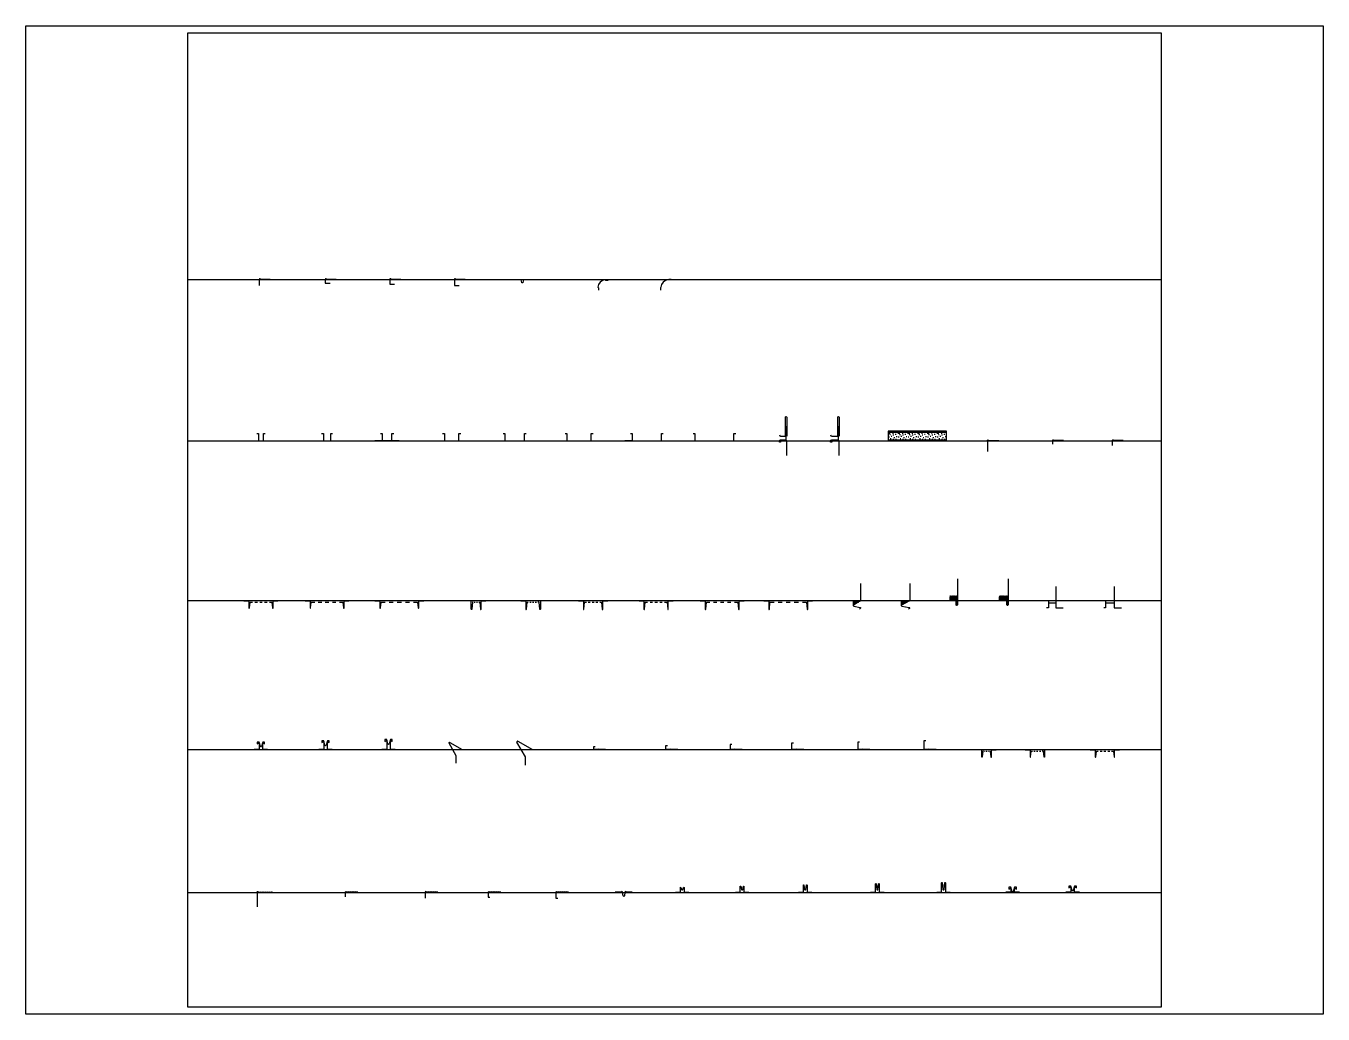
# Paper-space layout 'Layout1' of a CAD drawing. Header units: inches. Extents: x 1.05 to 9.45, y 0.8 to 7.2.
# The model-space entities are those that its viewports show. They can reach past a viewport. Long polylines and large blocks are cut down to what shows.
import ezdxf

# ---------------------------------------------------------------- set-up
doc = ezdxf.new("R2010")
doc.units = ezdxf.units.IN
doc.header["$MEASUREMENT"] = 0
for name, color, linetype in [('FINE', 70, 'Continuous'), ('HATCH', 5, 'Continuous'), ('THIN', 151, 'Continuous')]:
    doc.layers.add(name, color=color, linetype=linetype)

# ---------------------------------------------------------------- blocks, each defined once
blk = doc.blocks.new('AecDtl_9215C1')
at = {"layer": 'THIN'}
blk.add_lwpolyline([(-0.03, -1.47), (-0.06, -1.47), (-0.03, -1.37), (-0.06, -1.37), (-0.03, -1.18), (-0.06, -1.18), (-0.03, -0.99), (-0.06, -0.99), (-0.03, -0.81), (-0.06, -0.81), (-0.03, -0.62), (-0.06, -0.62), (-0.03, -0.43), (-0.06, -0.43), (-0.03, -0.24), (-0.06, -0.24), (-0.04, -0.08, 0.271062), (-0.05, -0.03), (-0.08, -0.01, -0.414214), (-0.08, 0.08), (-0.08, 0.08, -0.414214), (0.01, 0.08), (0.03, 0.05, 0.271062), (0.08, 0.04), (0.24, 0.06), (0.24, 0.03), (0.43, 0.06), (0.43, 0.03), (0.62, 0.06), (0.62, 0.03), (0.81, 0.06), (0.81, 0.03), (0.99, 0.06), (0.99, 0.03), (1.18, 0.06), (1.18, 0.03), (1.37, 0.06), (1.37, 0.03), (1.47, 0.06), (1.47, 0.03)], format="xyb", dxfattribs=at)
blk = doc.blocks.new('AecDtl_9215D1')
at = {"layer": 'THIN'}
blk.add_lwpolyline([(1.22, 0.03), (1.22, 0.06), (1.03, 0.03), (1.03, 0.06), (0.84, 0.03), (0.84, 0.06), (0.66, 0.03), (0.66, 0.06), (0.47, 0.03), (0.47, 0.06), (0.28, 0.03), (0.28, 0.06), (0.09, 0.03, 1), (-0.03, 0.03), (-0.03, -0.46)], format="xyb", dxfattribs=at)
blk = doc.blocks.new('AecDtl_9215D2')
at = {"layer": 'THIN'}
blk.add_lwpolyline([(1.22, 0.03), (1.22, 0.06), (1.03, 0.03), (1.03, 0.06), (0.84, 0.03), (0.84, 0.06), (0.66, 0.03), (0.66, 0.06), (0.47, 0.03), (0.47, 0.06), (0.28, 0.03), (0.28, 0.06), (0.09, 0.03, 1), (-0.03, 0.03), (-0.03, -0.59)], format="xyb", dxfattribs=at)
blk = doc.blocks.new('AecDtl_9215E1')
at = {"layer": 'THIN'}
blk.add_lwpolyline([(1.21875, 0.03125), (1.21875, 0.0625), (1.03125, 0.03125), (1.03125, 0.0625), (0.84375, 0.03125), (0.84375, 0.0625), (0.65625, 0.03125), (0.65625, 0.0625), (0.46875, 0.03125), (0.46875, 0.0625), (0.28125, 0.03125), (0.28125, 0.0625), (0.09375, 0.03125, 1), (-0.03125, 0.03125), (-0.03125, -0.46875), (0.15625, -0.46875)], format="xyb", dxfattribs=at)
blk = doc.blocks.new('AecDtl_9215E2')
at = {"layer": 'THIN'}
blk.add_lwpolyline([(1.21875, 0.03125), (1.21875, 0.0625), (1.03125, 0.03125), (1.03125, 0.0625), (0.84375, 0.03125), (0.84375, 0.0625), (0.65625, 0.03125), (0.65625, 0.0625), (0.46875, 0.03125), (0.46875, 0.0625), (0.28125, 0.03125), (0.28125, 0.0625), (0.09375, 0.03125, 1), (-0.03125, 0.03125), (-0.03125, -0.59375), (0.15625, -0.59375)], format="xyb", dxfattribs=at)
blk = doc.blocks.new('AecDtl_9215F1')
at = {"layer": 'THIN'}
blk.add_lwpolyline([(0.88, 0.03), (0.25, 0.03, 1), (0.12, 0.03), (0.06, -0.36, -0.754301), (-0.06, -0.36), (-0.12, 0.03, 1), (-0.25, 0.03), (-0.88, 0.03)], format="xyb", dxfattribs=at)
blk = doc.blocks.new('AecDtl_9217C1')
at = {"layer": 'THIN'}
blk.add_lwpolyline([(-0.69, 0.03), (-0.19, 0.03), (-0.19, 0.5, -0.839874), (-0.13, 0.51), (-0.06, 0.32, 0.701562), (0.06, 0.32), (0.13, 0.51, -0.839874), (0.19, 0.5), (0.19, 0.03), (0.69, 0.03)], format="xyb", dxfattribs=at)
blk = doc.blocks.new('AecDtl_9217C2')
at = {"layer": 'THIN'}
blk.add_lwpolyline([(-0.69, 0.03), (-0.19, 0.03), (-0.19, 0.62, -0.839874), (-0.13, 0.64), (-0.06, 0.32, 0.701562), (0.06, 0.32), (0.13, 0.64, -0.839874), (0.19, 0.62), (0.19, 0.03), (0.69, 0.03)], format="xyb", dxfattribs=at)
blk = doc.blocks.new('AecDtl_9217C3')
at = {"layer": 'THIN'}
blk.add_lwpolyline([(-0.69, 0.03), (-0.19, 0.03), (-0.19, 0.75, -0.839874), (-0.13, 0.76), (-0.06, 0.32, 0.701562), (0.06, 0.32), (0.13, 0.76, -0.839874), (0.19, 0.75), (0.19, 0.03), (0.69, 0.03)], format="xyb", dxfattribs=at)
blk = doc.blocks.new('AecDtl_9217C4')
at = {"layer": 'THIN'}
blk.add_lwpolyline([(-0.69, 0.03), (-0.19, 0.03), (-0.19, 0.88, -0.839874), (-0.13, 0.89), (-0.06, 0.32, 0.701562), (0.06, 0.32), (0.13, 0.89, -0.839874), (0.19, 0.88), (0.19, 0.03), (0.69, 0.03)], format="xyb", dxfattribs=at)
blk = doc.blocks.new('AecDtl_9217C5')
at = {"layer": 'THIN'}
blk.add_lwpolyline([(-0.69, 0.03), (-0.19, 0.03), (-0.19, 1, -0.839874), (-0.13, 1.01), (-0.06, 0.32, 0.701562), (0.06, 0.32), (0.13, 1.01, -0.839874), (0.19, 1), (0.19, 0.03), (0.69, 0.03)], format="xyb", dxfattribs=at)
blk = doc.blocks.new('AecDtl_9217D1')
at = {"layer": 'THIN'}
blk.add_lwpolyline([(0.69, 0.03), (0.19, 0.03), (0.19, 0.47), (0.38, 0.34), (0.38, 0.53), (0.19, 0.53), (0.06, 0.08, -0.758306), (-0.06, 0.08), (-0.19, 0.53), (-0.38, 0.53), (-0.38, 0.34), (-0.19, 0.47), (-0.19, 0.03), (-0.69, 0.03)], format="xyb", dxfattribs=at)
blk = doc.blocks.new('AecDtl_9217D2')
at = {"layer": 'THIN'}
blk.add_lwpolyline([(0.69, 0.03), (0.19, 0.03), (0.19, 0.59), (0.38, 0.47), (0.38, 0.66), (0.19, 0.66), (0.06, 0.2, -0.758306), (-0.06, 0.2), (-0.19, 0.66), (-0.38, 0.66), (-0.38, 0.47), (-0.19, 0.59), (-0.19, 0.03), (-0.69, 0.03)], format="xyb", dxfattribs=at)
blk = doc.blocks.new('AecDtl_9217D3')
at = {"layer": 'THIN'}
blk.add_lwpolyline([(0.69, 0.03), (0.19, 0.03), (0.19, 0.72), (0.38, 0.59), (0.38, 0.78), (0.19, 0.78), (0.06, 0.33, -0.758306), (-0.06, 0.33), (-0.19, 0.78), (-0.38, 0.78), (-0.38, 0.59), (-0.19, 0.72), (-0.19, 0.03), (-0.69, 0.03)], format="xyb", dxfattribs=at)
blk = doc.blocks.new('AecDtl_9217D4')
at = {"layer": 'THIN'}
blk.add_lwpolyline([(0.69, 0.03), (0.19, 0.03), (0.19, 0.84), (0.38, 0.72), (0.38, 0.91), (0.19, 0.91), (0.06, 0.45, -0.758306), (-0.06, 0.45), (-0.19, 0.91), (-0.38, 0.91), (-0.38, 0.72), (-0.19, 0.84), (-0.19, 0.03), (-0.69, 0.03)], format="xyb", dxfattribs=at)
blk = doc.blocks.new('AecDtl_9217D5')
at = {"layer": 'THIN'}
blk.add_lwpolyline([(0.69, 0.03), (0.19, 0.03), (0.19, 0.97), (0.38, 0.84), (0.38, 1.03), (0.19, 1.03), (0.06, 0.58, -0.758306), (-0.06, 0.58), (-0.19, 1.03), (-0.38, 1.03), (-0.38, 0.84), (-0.19, 0.97), (-0.19, 0.03), (-0.69, 0.03)], format="xyb", dxfattribs=at)
blk = doc.blocks.new('AecDtl_9217E1')
at = {"layer": 'THIN'}
for p, q in [((0, -0.62), (-0.74, 0.66)), ((0, -1.38), (0, -0.62))]:
    blk.add_line(p, q, dxfattribs=at)
blk.add_lwpolyline([(-0.66, 0.74), (0.62, 0), (1.38, 0)], dxfattribs=at)
blk.add_arc((-0.69, 0.69), 0.0625, 59.9364, 210.0635, dxfattribs=at)
blk = doc.blocks.new('AecDtl_9217E2')
at = {"layer": 'THIN'}
for p, q in [((0, -0.73), (-0.87, 0.77)), ((0, -1.6), (0, -0.73))]:
    blk.add_line(p, q, dxfattribs=at)
blk.add_lwpolyline([(-0.77, 0.87), (0.73, 0), (1.6, 0)], dxfattribs=at)
blk.add_arc((-0.8, 0.8), 0.0729, 59.9364, 210.0635, dxfattribs=at)
blk = doc.blocks.new('AecDtl_9217F1')
at = {"layer": 'THIN'}
blk.add_lwpolyline([(0.21875, 0.28125), (0.03125, 0.28125), (0.03125, 0.03125), (0.53125, 0.09375), (1.28125, 0.03125)], dxfattribs=at)
blk = doc.blocks.new('AecDtl_9217F2')
at = {"layer": 'THIN'}
blk.add_lwpolyline([(0.21875, 0.40625), (0.03125, 0.40625), (0.03125, 0.03125), (0.53125, 0.09375), (1.28125, 0.03125)], dxfattribs=at)
blk = doc.blocks.new('AecDtl_9217F3')
at = {"layer": 'THIN'}
blk.add_lwpolyline([(0.21875, 0.53125), (0.03125, 0.53125), (0.03125, 0.03125), (0.53125, 0.09375), (1.28125, 0.03125)], dxfattribs=at)
blk = doc.blocks.new('AecDtl_9217F4')
at = {"layer": 'THIN'}
blk.add_lwpolyline([(0.21875, 0.65625), (0.03125, 0.65625), (0.03125, 0.03125), (0.53125, 0.09375), (1.28125, 0.03125)], dxfattribs=at)
blk = doc.blocks.new('AecDtl_9217F5')
at = {"layer": 'THIN'}
blk.add_lwpolyline([(0.21875, 0.78125), (0.03125, 0.78125), (0.03125, 0.03125), (0.53125, 0.09375), (1.28125, 0.03125)], dxfattribs=at)
blk = doc.blocks.new('AecDtl_9217F6')
at = {"layer": 'THIN'}
blk.add_lwpolyline([(0.21875, 0.90625), (0.03125, 0.90625), (0.03125, 0.03125), (0.53125, 0.09375), (1.28125, 0.03125)], dxfattribs=at)
blk = doc.blocks.new('AecDtl_9217H1')
at = {"layer": 'THIN'}
for points in [[(-0.3, -0.16), (-0.38, -0.16), (-0.44, -0.75, -0.949026), (-0.5, -0.75), (-0.5, -0.06, 0.414214), (-0.53, -0.03), (-1, -0.03)], [(0.3, -0.16), (0.38, -0.16), (0.44, -0.75, 0.949026), (0.5, -0.75), (0.5, -0.06, -0.414214), (0.53, -0.03), (1, -0.03)]]:
    blk.add_lwpolyline(points, format="xyb", dxfattribs=at)
for points in [[(-0.21, -0.16), (-0.13, -0.16)], [(-0.04, -0.16), (0.04, -0.16)], [(0.13, -0.16), (0.21, -0.16)]]:
    blk.add_lwpolyline(points, dxfattribs=at)
blk = doc.blocks.new('AecDtl_9217H2')
at = {"layer": 'THIN'}
for points in [[(-1.25, -0.03), (-0.78, -0.03, -0.414214), (-0.75, -0.06), (-0.75, -0.75, 0.949026), (-0.69, -0.75), (-0.62, -0.16), (-0.49, -0.16)], [(1.25, -0.03), (0.78, -0.03, 0.414214), (0.75, -0.06), (0.75, -0.75, -0.949026), (0.69, -0.75), (0.62, -0.16), (0.49, -0.16)]]:
    blk.add_lwpolyline(points, format="xyb", dxfattribs=at)
for points in [[(-0.35, -0.16), (-0.21, -0.16)], [(-0.07, -0.16), (0.07, -0.16)], [(0.21, -0.16), (0.35, -0.16)]]:
    blk.add_lwpolyline(points, dxfattribs=at)
blk = doc.blocks.new('AecDtl_9217H3')
at = {"layer": 'THIN'}
for p, q in [((-0.49, -0.16), (-0.29, -0.16)), ((-0.1, -0.16), (0.1, -0.16)), ((0.29, -0.16), (0.49, -0.16))]:
    blk.add_line(p, q, dxfattribs=at)
for points in [[(-1.5, -0.03), (-1.03, -0.03, -0.414214), (-1, -0.06), (-1, -0.75, 0.949026), (-0.94, -0.75), (-0.88, -0.16), (-0.68, -0.16)], [(0.68, -0.16), (0.88, -0.16), (0.94, -0.75, 0.949026), (1, -0.75), (1, -0.06, -0.414214), (1.03, -0.03), (1.5, -0.03)]]:
    blk.add_lwpolyline(points, format="xyb", dxfattribs=at)
blk = doc.blocks.new('AecDtl_9217H4')
at = {"layer": 'THIN'}
for p, q in [((-0.62, -0.16), (-0.37, -0.16)), ((-0.12, -0.16), (0.13, -0.16)), ((0.38, -0.16), (0.63, -0.16))]:
    blk.add_line(p, q, dxfattribs=at)
for points in [[(-1.75, -0.03), (-1.28, -0.03, -0.414214), (-1.25, -0.06), (-1.25, -0.75, 0.949026), (-1.19, -0.75), (-1.12, -0.16), (-0.87, -0.16)], [(0.88, -0.16), (1.12, -0.16), (1.19, -0.75, 0.949026), (1.25, -0.75), (1.25, -0.06, -0.414214), (1.28, -0.03), (1.75, -0.03)]]:
    blk.add_lwpolyline(points, format="xyb", dxfattribs=at)
blk = doc.blocks.new('AecDtl_9217H5')
at = {"layer": 'THIN'}
for p, q in [((-0.9, -0.16), (-0.54, -0.16)), ((-0.18, -0.16), (0.18, -0.16)), ((0.55, -0.16), (0.91, -0.16))]:
    blk.add_line(p, q, dxfattribs=at)
for points in [[(-2.25, -0.03), (-1.78, -0.03, -0.414214), (-1.75, -0.06), (-1.75, -0.75, 0.949026), (-1.69, -0.75), (-1.62, -0.16), (-1.26, -0.16)], [(1.26, -0.16), (1.62, -0.16), (1.69, -0.75, 0.949026), (1.75, -0.75), (1.75, -0.06, -0.414214), (1.78, -0.03), (2.25, -0.03)]]:
    blk.add_lwpolyline(points, format="xyb", dxfattribs=at)
blk = doc.blocks.new('AecDtl_9217H6')
at = {"layer": 'THIN'}
for p, q in [((-1.04, -0.16), (-0.63, -0.16)), ((-0.21, -0.16), (0.21, -0.16)), ((0.62, -0.16), (1.04, -0.16))]:
    blk.add_line(p, q, dxfattribs=at)
for points in [[(-2.5, -0.03), (-2.03, -0.03, -0.414214), (-2, -0.06), (-2, -0.75, 0.949026), (-1.94, -0.75), (-1.88, -0.16), (-1.46, -0.16)], [(1.46, -0.16), (1.88, -0.16), (1.94, -0.75, 0.949026), (2, -0.75), (2, -0.06, -0.414214), (2.03, -0.03), (2.5, -0.03)]]:
    blk.add_lwpolyline(points, format="xyb", dxfattribs=at)
blk = doc.blocks.new('AecDtl_9217H7')
at = {"layer": 'THIN'}
for points in [[(-0.3, -0.16), (-0.38, -0.16), (-0.44, -0.88, -0.949026), (-0.5, -0.88), (-0.5, -0.06, 0.414214), (-0.53, -0.03), (-1, -0.03)], [(0.3, -0.16), (0.38, -0.16), (0.44, -0.88, 0.949026), (0.5, -0.88), (0.5, -0.06, -0.414214), (0.53, -0.03), (1, -0.03)]]:
    blk.add_lwpolyline(points, format="xyb", dxfattribs=at)
for points in [[(-0.21, -0.16), (-0.13, -0.16)], [(-0.04, -0.16), (0.04, -0.16)], [(0.13, -0.16), (0.21, -0.16)]]:
    blk.add_lwpolyline(points, dxfattribs=at)
blk = doc.blocks.new('AecDtl_9217H8')
at = {"layer": 'THIN'}
for points in [[(-1.25, -0.03), (-0.78, -0.03, -0.414214), (-0.75, -0.06), (-0.75, -0.88, 0.949026), (-0.69, -0.88), (-0.62, -0.16), (-0.49, -0.16)], [(1.25, -0.03), (0.78, -0.03, 0.414214), (0.75, -0.06), (0.75, -0.88, -0.949026), (0.69, -0.88), (0.62, -0.16), (0.49, -0.16)]]:
    blk.add_lwpolyline(points, format="xyb", dxfattribs=at)
for points in [[(-0.35, -0.16), (-0.21, -0.16)], [(-0.07, -0.16), (0.07, -0.16)], [(0.21, -0.16), (0.35, -0.16)]]:
    blk.add_lwpolyline(points, dxfattribs=at)
blk = doc.blocks.new('AecDtl_9217H9')
at = {"layer": 'THIN'}
for p, q in [((-0.49, -0.16), (-0.29, -0.16)), ((-0.1, -0.16), (0.1, -0.16)), ((0.29, -0.16), (0.49, -0.16))]:
    blk.add_line(p, q, dxfattribs=at)
for points in [[(-1.5, -0.03), (-1.03, -0.03, -0.414214), (-1, -0.06), (-1, -0.88, 0.949026), (-0.94, -0.88), (-0.88, -0.16), (-0.68, -0.16)], [(0.68, -0.16), (0.88, -0.16), (0.94, -0.88, 0.949026), (1, -0.88), (1, -0.06, -0.414214), (1.03, -0.03), (1.5, -0.03)]]:
    blk.add_lwpolyline(points, format="xyb", dxfattribs=at)
blk = doc.blocks.new('AecDtl_9217HA')
at = {"layer": 'THIN'}
for p, q in [((-0.62, -0.16), (-0.37, -0.16)), ((-0.12, -0.16), (0.13, -0.16)), ((0.38, -0.16), (0.63, -0.16))]:
    blk.add_line(p, q, dxfattribs=at)
for points in [[(-1.75, -0.03), (-1.28, -0.03, -0.414214), (-1.25, -0.06), (-1.25, -0.88, 0.949026), (-1.19, -0.88), (-1.12, -0.16), (-0.88, -0.16)], [(0.88, -0.16), (1.12, -0.16), (1.19, -0.88, 0.949026), (1.25, -0.88), (1.25, -0.06, -0.414214), (1.28, -0.03), (1.75, -0.03)]]:
    blk.add_lwpolyline(points, format="xyb", dxfattribs=at)
blk = doc.blocks.new('AecDtl_9217HB')
at = {"layer": 'THIN'}
for p, q in [((-0.9, -0.16), (-0.54, -0.16)), ((-0.18, -0.16), (0.18, -0.16)), ((0.55, -0.16), (0.91, -0.16))]:
    blk.add_line(p, q, dxfattribs=at)
for points in [[(-2.25, -0.03), (-1.78, -0.03, -0.414214), (-1.75, -0.06), (-1.75, -0.88, 0.949026), (-1.69, -0.88), (-1.62, -0.16), (-1.26, -0.16)], [(1.26, -0.16), (1.62, -0.16), (1.69, -0.88, 0.949026), (1.75, -0.88), (1.75, -0.06, -0.414214), (1.78, -0.03), (2.25, -0.03)]]:
    blk.add_lwpolyline(points, format="xyb", dxfattribs=at)
blk = doc.blocks.new('AecDtl_9217HC')
at = {"layer": 'THIN'}
for p, q in [((-1.04, -0.16), (-0.63, -0.16)), ((-0.21, -0.16), (0.21, -0.16)), ((0.62, -0.16), (1.04, -0.16))]:
    blk.add_line(p, q, dxfattribs=at)
for points in [[(-2.5, -0.03), (-2.03, -0.03, -0.414214), (-2, -0.06), (-2, -0.88, 0.949026), (-1.94, -0.88), (-1.88, -0.16), (-1.46, -0.16)], [(1.46, -0.16), (1.88, -0.16), (1.94, -0.88, 0.949026), (2, -0.88), (2, -0.06, -0.414214), (2.03, -0.03), (2.5, -0.03)]]:
    blk.add_lwpolyline(points, format="xyb", dxfattribs=at)
blk = doc.blocks.new('AecDtl_9217J1')
at = {"layer": 'HATCH'}
h = blk.add_hatch(dxfattribs=at)
h.set_pattern_fill('GENERAL_STIPPLE', color=256, scale=0.25, style=0)
h.set_pattern_definition([(0, (-69.08707, -41.71497), (0, 0.25), [0, -0.25]), (0, (-69.00707, -41.70997), (0, 0.25), [0, -0.25]), (0, (-69.05207, -41.65497), (0, 0.25), [0, -0.25]), (0, (-68.99707, -41.61497), (0, 0.25), [0, -0.25]), (0, (-69.06207, -41.59997), (0, 0.25), [0, -0.25]), (0, (-69.04207, -41.53997), (0, 0.25), [0, -0.25]), (0, (-69.07707, -41.49497), (0, 0.25), [0, -0.25]), (0, (-68.99707, -41.49997), (0, 0.25), [0, -0.25]), (0, (-68.93707, -41.48997), (0, 0.25), [0, -0.25]), (0, (-68.90707, -41.54997), (0, 0.25), [0, -0.25]), (0, (-68.85707, -41.55497), (0, 0.25), [0, -0.25]), (0, (-68.85707, -41.64497), (0, 0.25), [0, -0.25]), (0, (-68.90207, -41.67497), (0, 0.25), [0, -0.25]), (0, (-68.97207, -41.65997), (0, 0.25), [0, -0.25]), (0, (-68.92707, -41.61497), (0, 0.25), [0, -0.25]), (0, (-68.97207, -41.56997), (0, 0.25), [0, -0.25]), (0, (-68.86707, -41.70997), (0, 0.25), [0, -0.25])])
h.paths.add_polyline_path([(-0.03, -0.02, 0.106768), (-0.01, 0), (-0.75, 0), (-0.75, -0.5, -0.259497), (-0.72, -0.45)])
at = {"layer": 'THIN'}
blk.add_lwpolyline([(0, 1.75), (0, 0.03, -0.259497), (-0.03, -0.02), (-0.72, -0.45, 0.681445), (-0.7, -0.56), (-0.05, -0.69, -0.649596), (-0.03, -0.8), (-0.12, -0.88)], format="xyb", dxfattribs=at)
blk.add_lwpolyline([(-0.75, 0), (-0.75, -0.5)], dxfattribs=at)
blk = doc.blocks.new('AecDtl_9217J2')
at = {"layer": 'HATCH'}
h = blk.add_hatch(dxfattribs=at)
h.set_pattern_fill('GENERAL_STIPPLE', color=256, scale=0.25, style=0)
h.set_pattern_definition([(0, (-74.13753, -41.71497), (0, 0.25), [0, -0.25]), (0, (-74.05753, -41.70997), (0, 0.25), [0, -0.25]), (0, (-74.10253, -41.65497), (0, 0.25), [0, -0.25]), (0, (-74.04753, -41.61497), (0, 0.25), [0, -0.25]), (0, (-74.11253, -41.59997), (0, 0.25), [0, -0.25]), (0, (-74.09253, -41.53997), (0, 0.25), [0, -0.25]), (0, (-74.12753, -41.49497), (0, 0.25), [0, -0.25]), (0, (-74.04753, -41.49997), (0, 0.25), [0, -0.25]), (0, (-73.98753, -41.48997), (0, 0.25), [0, -0.25]), (0, (-73.95753, -41.54997), (0, 0.25), [0, -0.25]), (0, (-73.90753, -41.55497), (0, 0.25), [0, -0.25]), (0, (-73.90753, -41.64497), (0, 0.25), [0, -0.25]), (0, (-73.95253, -41.67497), (0, 0.25), [0, -0.25]), (0, (-74.02253, -41.65997), (0, 0.25), [0, -0.25]), (0, (-73.97753, -41.61497), (0, 0.25), [0, -0.25]), (0, (-74.02253, -41.56997), (0, 0.25), [0, -0.25]), (0, (-73.91753, -41.70997), (0, 0.25), [0, -0.25])])
h.paths.add_polyline_path([(-0.03, -0.02, 0.106768), (-0.01, 0), (-0.88, 0), (-0.88, -0.5, -0.259497), (-0.85, -0.45)])
at = {"layer": 'THIN'}
blk.add_lwpolyline([(0, 1.75), (0, 0.03, -0.259497), (-0.03, -0.02), (-0.85, -0.45, 0.681445), (-0.82, -0.56), (-0.05, -0.69, -0.649596), (-0.03, -0.8), (-0.12, -0.88)], format="xyb", dxfattribs=at)
blk.add_lwpolyline([(-0.88, 0), (-0.88, -0.5)], dxfattribs=at)
blk = doc.blocks.new('AecDtl_9217K1')
at = {"layer": 'HATCH'}
h = blk.add_hatch(dxfattribs=at)
h.set_pattern_fill('GENERAL_STIPPLE', color=256, scale=0.25, style=0)
h.set_pattern_definition([(0, (-79.03017, -41.71497), (0, 0.25), [0, -0.25]), (0, (-78.95017, -41.70997), (0, 0.25), [0, -0.25]), (0, (-78.99517, -41.65497), (0, 0.25), [0, -0.25]), (0, (-78.94017, -41.61497), (0, 0.25), [0, -0.25]), (0, (-79.00517, -41.59997), (0, 0.25), [0, -0.25]), (0, (-78.98517, -41.53997), (0, 0.25), [0, -0.25]), (0, (-79.02017, -41.49497), (0, 0.25), [0, -0.25]), (0, (-78.94017, -41.49997), (0, 0.25), [0, -0.25]), (0, (-78.88017, -41.48997), (0, 0.25), [0, -0.25]), (0, (-78.85017, -41.54997), (0, 0.25), [0, -0.25]), (0, (-78.80017, -41.55497), (0, 0.25), [0, -0.25]), (0, (-78.80017, -41.64497), (0, 0.25), [0, -0.25]), (0, (-78.84517, -41.67497), (0, 0.25), [0, -0.25]), (0, (-78.91517, -41.65997), (0, 0.25), [0, -0.25]), (0, (-78.87017, -41.61497), (0, 0.25), [0, -0.25]), (0, (-78.91517, -41.56997), (0, 0.25), [0, -0.25]), (0, (-78.81017, -41.70997), (0, 0.25), [0, -0.25])])
h.paths.add_polyline_path([(0, 0.5), (-0.75, 0.5), (-0.6875, 0.4375), (-0.75, 0.375), (-0.75, 0), (-0.125, 0), (-0.125, -0.4375, 1), (0, -0.4375)])
at = {"layer": 'THIN'}
blk.add_lwpolyline([(0, 2.25), (0, -0.4375, -1), (-0.125, -0.4375), (-0.125, 0), (-0.75, 0), (-0.75, 0.375), (-0.6875, 0.4375), (-0.75, 0.5)], format="xyb", dxfattribs=at)
blk = doc.blocks.new('AecDtl_9217K2')
at = {"layer": 'HATCH'}
h = blk.add_hatch(dxfattribs=at)
h.set_pattern_fill('GENERAL_STIPPLE', color=256, scale=0.25, style=0)
h.set_pattern_definition([(0, (-84.23846, -41.71497), (0, 0.25), [0, -0.25]), (0, (-84.15846, -41.70997), (0, 0.25), [0, -0.25]), (0, (-84.20346, -41.65497), (0, 0.25), [0, -0.25]), (0, (-84.14846, -41.61497), (0, 0.25), [0, -0.25]), (0, (-84.21346, -41.59997), (0, 0.25), [0, -0.25]), (0, (-84.19346, -41.53997), (0, 0.25), [0, -0.25]), (0, (-84.22846, -41.49497), (0, 0.25), [0, -0.25]), (0, (-84.14846, -41.49997), (0, 0.25), [0, -0.25]), (0, (-84.08846, -41.48997), (0, 0.25), [0, -0.25]), (0, (-84.05846, -41.54997), (0, 0.25), [0, -0.25]), (0, (-84.00846, -41.55497), (0, 0.25), [0, -0.25]), (0, (-84.00846, -41.64497), (0, 0.25), [0, -0.25]), (0, (-84.05346, -41.67497), (0, 0.25), [0, -0.25]), (0, (-84.12346, -41.65997), (0, 0.25), [0, -0.25]), (0, (-84.07846, -41.61497), (0, 0.25), [0, -0.25]), (0, (-84.12346, -41.56997), (0, 0.25), [0, -0.25]), (0, (-84.01846, -41.70997), (0, 0.25), [0, -0.25])])
h.paths.add_polyline_path([(0, 0.5), (-0.875, 0.5), (-0.8125, 0.4375), (-0.875, 0.375), (-0.875, 0), (-0.125, 0), (-0.125, -0.4375, 1), (0, -0.4375)])
at = {"layer": 'THIN'}
blk.add_lwpolyline([(0, 2.25), (0, -0.4375, -1), (-0.125, -0.4375), (-0.125, 0), (-0.875, 0), (-0.875, 0.375), (-0.8125, 0.4375), (-0.875, 0.5)], format="xyb", dxfattribs=at)
blk = doc.blocks.new('AecDtl_9217L1')
at = {"layer": 'THIN'}
for points in [[(0, 1.4375), (0, -0.75), (0.75, -0.75)], [(-0.75, 0), (-0.75, -0.25), (-0.75, -0.75), (-0.9375, -0.75)], [(0, -0.25), (-0.75, -0.25)]]:
    blk.add_lwpolyline(points, dxfattribs=at)
blk = doc.blocks.new('AecDtl_9217L2')
at = {"layer": 'THIN'}
for points in [[(0, 1.4375), (0, -0.75), (0.75, -0.75)], [(-0.875, 0), (-0.875, -0.25), (-0.875, -0.75), (-1.0625, -0.75)], [(0, -0.25), (-0.875, -0.25)]]:
    blk.add_lwpolyline(points, dxfattribs=at)
blk = doc.blocks.new('AecDtl_9217M1')
at = {"layer": 'THIN'}
for points in [[(-1, 0), (-0.25, 0), (0.25, 0), (1, 0)], [(-0.4375, 0.75), (-0.25, 0.75), (-0.25, 0)], [(0.25, 0), (0.25, 0.75), (0.4375, 0.75)]]:
    blk.add_lwpolyline(points, dxfattribs=at)
blk = doc.blocks.new('AecDtl_9217M2')
at = {"layer": 'THIN'}
for points in [[(-1.125, 0), (-0.375, 0), (0.375, 0), (1.125, 0)], [(-0.5625, 0.75), (-0.375, 0.75), (-0.375, 0)], [(0.375, 0), (0.375, 0.75), (0.5625, 0.75)]]:
    blk.add_lwpolyline(points, dxfattribs=at)
blk = doc.blocks.new('AecDtl_9217M3')
at = {"layer": 'THIN'}
for points in [[(1.25, 0), (0.5, 0), (-0.5, 0), (-1.25, 0)], [(-0.6875, 0.75), (-0.5, 0.75), (-0.5, 0)], [(0.5, 0), (0.5, 0.75), (0.6875, 0.75)]]:
    blk.add_lwpolyline(points, dxfattribs=at)
blk = doc.blocks.new('AecDtl_9217M4')
at = {"layer": 'THIN'}
for points in [[(-1.5, 0), (-0.75, 0), (0.75, 0), (1.5, 0)], [(-0.9375, 0.75), (-0.75, 0.75), (-0.75, 0)], [(0.75, 0), (0.75, 0.75), (0.9375, 0.75)]]:
    blk.add_lwpolyline(points, dxfattribs=at)
blk = doc.blocks.new('AecDtl_9217M5')
at = {"layer": 'THIN'}
for points in [[(-1.75, 0), (-1, 0), (1, 0), (1.75, 0)], [(-1.1875, 0.75), (-1, 0.75), (-1, 0)], [(1, 0), (1, 0.75), (1.1875, 0.75)]]:
    blk.add_lwpolyline(points, dxfattribs=at)
blk = doc.blocks.new('AecDtl_9217M6')
at = {"layer": 'THIN'}
for points in [[(-2, 0), (-1.25, 0), (1.25, 0), (2, 0)], [(-1.4375, 0.75), (-1.25, 0.75), (-1.25, 0)], [(1.25, 0), (1.25, 0.75), (1.4375, 0.75)]]:
    blk.add_lwpolyline(points, dxfattribs=at)
blk = doc.blocks.new('AecDtl_9217M7')
at = {"layer": 'THIN'}
for q in [(-2.25, 0), (1.5, 0)]:
    blk.add_line((-1.5, 0), q, dxfattribs=at)
for points in [[(-1.6875, 0.75), (-1.5, 0.75), (-1.5, 0)], [(1.5, 0), (1.5, 0.75), (1.6875, 0.75)], [(1.5, 0), (2.25, 0)]]:
    blk.add_lwpolyline(points, dxfattribs=at)
blk = doc.blocks.new('AecDtl_9217M8')
at = {"layer": 'THIN'}
for points in [[(-2.75, 0), (-2, 0), (2, 0), (2.75, 0)], [(-2.1875, 0.75), (-2, 0.75), (-2, 0)], [(2, 0), (2, 0.75), (2.1875, 0.75)]]:
    blk.add_lwpolyline(points, dxfattribs=at)
blk = doc.blocks.new('AecDtl_9217N1')
at = {"layer": 'THIN'}
for points in [[(-0.75, 0.625, 0.41421356), (-0.625, 0.5), (-0.125, 0.5), (-0.125, 2.4375, -1), (0, 2.4375), (0, 0.5)], [(0, -1.5), (0, 0), (-0.625, 0), (-0.625, -0.125), (-0.75, -0.125), (-0.75, 0, -0.41421356), (-0.625, 0.125), (-0.0625, 0.125), (-0.0625, 1.5)]]:
    blk.add_lwpolyline(points, format="xyb", dxfattribs=at)
blk = doc.blocks.new('AecDtl_9217N2')
at = {"layer": 'THIN'}
for points in [[(-0.875, 0.625, 0.41421356), (-0.75, 0.5), (-0.125, 0.5), (-0.125, 2.4375, -1), (0, 2.4375), (0, 0.5)], [(0, -1.5), (0, 0), (-0.75, 0), (-0.75, -0.125), (-0.875, -0.125), (-0.875, 0, -0.41421356), (-0.75, 0.125), (-0.0625, 0.125), (-0.0625, 1.5)]]:
    blk.add_lwpolyline(points, format="xyb", dxfattribs=at)
blk = doc.blocks.new('AecDtl_9250C1')
at = {"layer": 'HATCH'}
h = blk.add_hatch(dxfattribs=at)
h.set_pattern_fill('GENERAL_STIPPLE', color=256, style=0)
h.set_pattern_definition([(0, (-71.898, -58.1023), (0, 1), [0, -1]), (0, (-71.578, -58.0823), (0, 1), [0, -1]), (0, (-71.758, -57.8623), (0, 1), [0, -1]), (0, (-71.538, -57.7023), (0, 1), [0, -1]), (0, (-71.798, -57.6423), (0, 1), [0, -1]), (0, (-71.718, -57.4023), (0, 1), [0, -1]), (0, (-71.858, -57.2223), (0, 1), [0, -1]), (0, (-71.538, -57.2423), (0, 1), [0, -1]), (0, (-71.298, -57.2023), (0, 1), [0, -1]), (0, (-71.178, -57.4423), (0, 1), [0, -1]), (0, (-70.978, -57.4623), (0, 1), [0, -1]), (0, (-70.978, -57.8223), (0, 1), [0, -1]), (0, (-71.158, -57.9423), (0, 1), [0, -1]), (0, (-71.438, -57.8823), (0, 1), [0, -1]), (0, (-71.258, -57.7023), (0, 1), [0, -1]), (0, (-71.438, -57.5223), (0, 1), [0, -1]), (0, (-71.018, -58.0823), (0, 1), [0, -1])])
h.paths.add_polyline_path([(0, 0), (6, 0), (6, 1), (0, 1)])
at = {"layer": 'FINE'}
for p, q in [((0, 0.890625), (6, 0.890625)), ((0, 0.109375), (6, 0.109375))]:
    blk.add_line(p, q, dxfattribs=at)
at = {"layer": 'THIN'}
blk.add_lwpolyline([(0, 0), (6, 0), (6, 1), (0, 1)], close=True, dxfattribs=at)
blk = doc.blocks.new('AecDtl_9250D1')
at = {"layer": 'THIN'}
blk.add_lwpolyline([(-0.03, -1.09), (-0.03, -0.06), (-0.08, -0.01, -0.414214), (-0.08, 0.08), (-0.08, 0.08, -0.414214), (0.01, 0.08), (0.06, 0.03), (1.09, 0.03)], format="xyb", dxfattribs=at)
blk = doc.blocks.new('AecDtl_9250E1')
at = {"layer": 'THIN'}
blk.add_lwpolyline([(1.09375, 0.03125), (0.09375, 0.03125, 1), (-0.03125, 0.03125), (-0.03125, -0.34375)], format="xyb", dxfattribs=at)
blk = doc.blocks.new('AecDtl_9250E2')
at = {"layer": 'THIN'}
blk.add_lwpolyline([(1.09375, 0.03125), (0.09375, 0.03125, 1), (-0.03125, 0.03125), (-0.03125, -0.46875)], format="xyb", dxfattribs=at)
blk = doc.blocks.new('AecDtl_9250E3')
at = {"layer": 'THIN'}
blk.add_lwpolyline([(1.09375, 0.03125), (0.09375, 0.03125, 1), (-0.03125, 0.03125), (-0.03125, -0.59375)], format="xyb", dxfattribs=at)
blk = doc.blocks.new('AecDtl_9250F1')
at = {"layer": 'THIN'}
blk.add_lwpolyline([(1.09375, 0.03125), (0.09375, 0.03125, 1), (-0.03125, 0.03125), (-0.03125, -0.34375), (0.46875, -0.34375)], format="xyb", dxfattribs=at)
blk = doc.blocks.new('AecDtl_9250F2')
at = {"layer": 'THIN'}
blk.add_lwpolyline([(1.09375, 0.03125), (0.09375, 0.03125, 1), (-0.03125, 0.03125), (-0.03125, -0.46875), (0.46875, -0.46875)], format="xyb", dxfattribs=at)
blk = doc.blocks.new('AecDtl_9250F3')
at = {"layer": 'THIN'}
blk.add_lwpolyline([(1.09375, 0.03125), (0.09375, 0.03125, 1), (-0.03125, 0.03125), (-0.03125, -0.59375), (0.46875, -0.59375)], format="xyb", dxfattribs=at)
blk = doc.blocks.new('AecDtl_9250G1')
at = {"layer": 'THIN'}
blk.add_lwpolyline([(0.88, -0.03), (0.12, -0.03), (0.06, -0.29, -0.780776), (-0.06, -0.29), (-0.12, -0.03), (-0.88, -0.03)], format="xyb", dxfattribs=at)
blk = doc.blocks.new('AecDtl_9250H1')
at = {"layer": 'THIN'}
blk.add_lwpolyline([(1.09375, -0.09375), (0.84375, -0.09375), (0.78125, -0.03125, 0.414213562), (0.03125, -0.78125), (0.09375, -0.84375), (0.09375, -1.09375)], format="xyb", dxfattribs=at)
blk = doc.blocks.new('AecDtl_9250J1')
at = {"layer": 'THIN'}
blk.add_lwpolyline([(1.09375, 0.03125), (0.84375, 0.03125), (0.78125, -0.03125, 0.414213562), (0.03125, -0.78125), (-0.03125, -0.84375), (-0.03125, -1.09375)], format="xyb", dxfattribs=at)

msp = doc.modelspace()

# ---------------------------------------------------------------- linework, layer by layer
for p, q in [((0, 74.68), (100, 74.68)), ((0, 58.12), (100, 58.12)), ((0, 41.72), (100, 41.72)), ((0, 26.42), (100, 26.42)), ((0, 11.75), (100, 11.75))]:
    msp.add_line(p, q)
msp.add_lwpolyline([(0, 0), (100, 0), (100, 100), (0, 100)], close=True)

# ---------------------------------------------------------------- block references
for name, p in [('AecDtl_9250E3', (7.39, 74.68)), ('AecDtl_9250F1', (14.17, 74.68)), ('AecDtl_9250F2', (20.8, 74.68)), ('AecDtl_9250F3', (27.43, 74.68)), ('AecDtl_9250G1', (34.38, 74.68)), ('AecDtl_9250H1', (42.11, 74.68)), ('AecDtl_9250J1', (48.58, 74.68)), ('AecDtl_9217N1', (61.52, 58.12)), ('AecDtl_9217N2', (66.89, 58.12)), ('AecDtl_9217M1', (7.54, 58.12)), ('AecDtl_9217M2', (14.33, 58.12)), ('AecDtl_9217M3', (20.49, 58.12)), ('AecDtl_9217M4', (27.12, 58.12)), ('AecDtl_9217M5', (33.59, 58.12)), ('AecDtl_9217M6', (40.21, 58.12)), ('AecDtl_9217M7', (47.16, 58.12)), ('AecDtl_9217M8', (54.1, 58.12)), ('AecDtl_9250C1', (71.94, 58.12)), ('AecDtl_9250D1', (82.2, 58.12)), ('AecDtl_9250E1', (88.83, 58.12)), ('AecDtl_9250E2', (94.98, 58.12)), ('AecDtl_9217K1', (79.04, 41.72)), ('AecDtl_9217K2', (84.25, 41.72)), ('AecDtl_9217J1', (69.1, 41.72)), ('AecDtl_9217J2', (74.15, 41.72)), ('AecDtl_9217L1', (89.14, 41.72)), ('AecDtl_9217L2', (95.14, 41.72)), ('AecDtl_9217H4', (7.54, 41.72)), ('AecDtl_9217H5', (14.33, 41.72)), ('AecDtl_9217H6', (21.75, 41.72)), ('AecDtl_9217H7', (29.64, 41.72)), ('AecDtl_9217H8', (35.48, 41.72)), ('AecDtl_9217H9', (41.64, 41.72)), ('AecDtl_9217HA', (48.11, 41.72)), ('AecDtl_9217HB', (54.89, 41.72)), ('AecDtl_9217HC', (61.68, 41.72)), ('AecDtl_9217D3', (7.54, 26.42)), ('AecDtl_9217D4', (14.17, 26.42)), ('AecDtl_9217D5', (20.64, 26.42)), ('AecDtl_9217E1', (27.59, 26.42)), ('AecDtl_9217E2', (34.69, 26.42)), ('AecDtl_9217F1', (41.64, 26.42)), ('AecDtl_9217F2', (49.05, 26.42)), ('AecDtl_9217F3', (55.68, 26.42)), ('AecDtl_9217F4', (61.99, 26.42)), ('AecDtl_9217F5', (68.78, 26.42)), ('AecDtl_9217F6', (75.57, 26.42)), ('AecDtl_9217H1', (82.04, 26.42)), ('AecDtl_9217H2', (87.25, 26.42)), ('AecDtl_9217H3', (94.19, 26.42)), ('AecDtl_9217C1', (50.79, 11.75)), ('AecDtl_9217C2', (56.94, 11.75)), ('AecDtl_9217C3', (63.42, 11.75)), ('AecDtl_9217C4', (70.83, 11.75)), ('AecDtl_9217C5', (77.62, 11.75)), ('AecDtl_9217D1', (84.72, 11.75)), ('AecDtl_9217D2', (90.88, 11.75)), ('AecDtl_9215C1', (7.23, 11.75)), ('AecDtl_9215D1', (16.23, 11.75)), ('AecDtl_9215D2', (24.43, 11.75)), ('AecDtl_9215E1', (30.9, 11.75)), ('AecDtl_9215E2', (37.85, 11.75)), ('AecDtl_9215F1', (44.79, 11.75))]:
    msp.add_blockref(name, p)

psp = doc.layouts.get("Layout1")

# ---------------------------------------------------------------- linework, layer by layer
psp.add_lwpolyline([(1.05, 0.8), (1.05, 7.2), (9.45, 7.2), (9.45, 0.8)], close=True)

# ---------------------------------------------------------------- viewports
at = {"layer": '0'}
psp.add_viewport(center=(5.25, 4), size=(8.4, 6.4), view_center_point=(50, 50), view_height=101.466993, dxfattribs=at)

doc.saveas('drawing.dxf')
